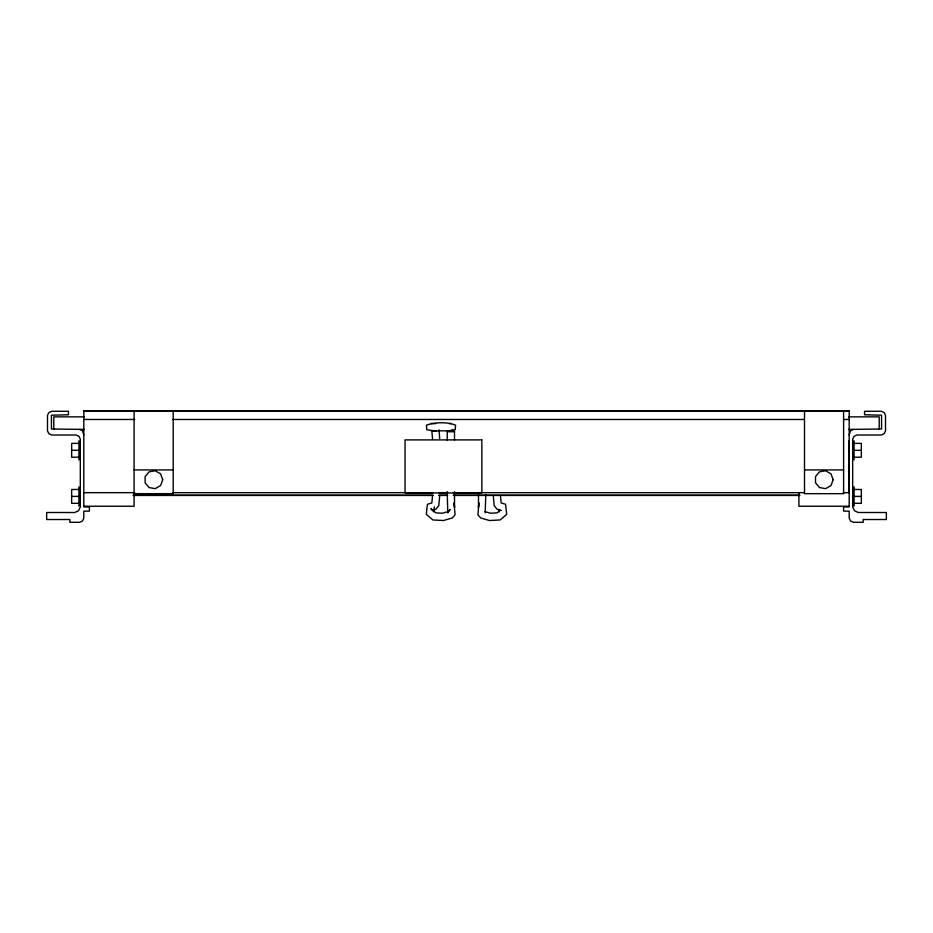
<?xml version="1.0" encoding="UTF-8"?>
<svg xmlns="http://www.w3.org/2000/svg" width="933" height="933" viewBox="0 0 933 933"><rect width="100%" height="100%" fill="white"/><g stroke="black" fill="none" stroke-linecap="round" stroke-linejoin="round"><path stroke-width="1.4" d="M447.222 491.574L447.77 512.87L450.091 509.453L448.225 511.529L442.452 513.22L435.886 512.858L430.906 508.66L432.679 510.794M447.234 440.096L447.234 431.524L454.499 431.512L454.499 440.131M454.488 491.796L454.558 507.377L454.091 502.817L455.047 514.864L452.248 517.967L443.478 520.532L432.9 519.949L426.311 514.398L427.419 504.286L431.839 502.957L432.539 495.621M849.193 491.761L849.193 440.598M478.512 494.665L478.442 507.377L478.909 502.817L477.953 514.864L480.752 517.967L489.522 520.532L500.1 519.949L506.689 514.398L505.581 504.286L501.161 502.957L500.461 495.621M485.778 494.432L485.23 512.87M439.653 496.356L438.79 505.651L435.933 509.185L433.74 509.85M433.565 511.855L434.381 506.981M849.193 435.011L850.523 430.754L853.38 429.425M500.1 510.339L497.114 512.858L490.548 513.22L484.775 511.529M450.697 430.824L455.211 429.751L455.561 425.168C446.604 421.693 435.419 422.194 426.451 425.156L426.813 429.74L436.084 431.069L433.868 430.533M448.423 430.964L452.878 429.891M448.995 423.547L451.28 423.407M454.499 431.512L447.234 431.524M78.92 443.373L71.654 443.397L71.654 457.228L78.92 457.193M71.654 450.312L78.92 450.289M78.92 489.463L71.654 489.487L71.654 503.319L78.92 503.284M71.654 496.403L78.92 496.379M83.807 411.15L849.193 411.15M84.355 416.853L53.776 416.853L53.776 429.425M848.645 416.853L879.224 416.853L879.224 429.425M83.807 419.477L134.737 419.477M172.57 419.477L804.083 419.477M843.374 419.477L849.193 419.477M84.355 429.425L51.432 428.982L51.432 415.208L68.447 414.765L68.447 411.266L51.688 411.266L48.819 412.596L47.49 415.465L47.49 430.824L48.819 433.682L51.688 435.011L76.121 435.011L78.99 436.341L80.32 439.21L80.32 506.922L78.547 510.736L74.733 512.509L46.65 512.509L46.65 519.518L69.835 519.518L69.835 522.305L79.62 522.305L82.477 520.976L83.807 518.118L83.807 511.132L89.393 511.132L89.393 506.946L83.807 506.946L83.807 410.695L849.193 410.695L849.193 506.946L843.607 506.946L843.607 511.132L849.193 511.132L849.193 518.118L850.523 520.976L853.38 522.305L863.165 522.305L863.165 519.518L886.35 519.518L886.35 512.509L858.267 512.509L854.453 510.736L852.68 506.922L852.68 439.21L854.01 436.341L856.879 435.011L881.312 435.011L884.181 433.682L885.51 430.824L885.51 415.465L884.181 412.596L881.312 411.266L864.553 411.266L864.553 414.765L881.568 415.208L881.568 428.982L848.645 429.425M431.384 430.824L448.155 430.824M134.084 469.929L173.2 469.929M804.503 469.929L843.607 469.929M83.807 492.671L134.737 492.671M172.57 492.671L433.029 492.671M438.848 492.671L447.583 492.671M453.403 492.671L804.083 492.671M843.374 492.671L849.193 492.671M134.084 493.674L173.2 493.674L173.2 411.266M133.279 495.213L433.029 495.213M438.848 495.213L447.583 495.213M453.403 495.213L799.721 495.213M133.279 495.446L433.029 495.446M438.848 495.446L447.583 495.446M453.403 495.446L799.721 495.446M83.807 506.246L134.084 506.246L134.084 411.266M849.193 506.246L798.916 506.246L798.916 493.114M854.08 443.373L861.346 443.397L861.346 457.228L854.08 457.193M854.08 450.289L861.346 450.312M854.08 489.463L861.346 489.487L861.346 503.319L854.08 503.284M854.08 496.379L861.346 496.403M430.801 423.407L435.688 423.664M501.464 510.514L497.067 509.185L494.21 505.651L493.347 496.356M79.62 429.425L82.477 430.754L83.807 435.011M499.027 509.418L499.435 511.855M439.035 429.903L439.688 438.452M431.851 431.139L432.562 438.837M854.08 440.738L854.08 460.016M854.08 486.828L854.08 506.106M843.607 411.266L843.607 493.674L804.503 493.674L804.503 411.266M78.92 440.738L78.92 460.016M78.92 486.828L78.92 506.106M162.715 479.714L160.593 485.545L155.216 488.647L149.105 487.574L145.116 482.816L145.116 476.6L149.105 471.841L155.216 470.768L160.593 473.871L162.715 479.714M833.134 479.714L831.011 485.545L825.623 488.647L819.512 487.574L815.524 482.816L815.524 476.6L819.512 471.841L825.623 470.768L831.011 473.871L833.134 479.714M481.86 439.898L405.05 439.898L405.05 492.974L481.86 492.974L481.86 439.898"/></g></svg>
